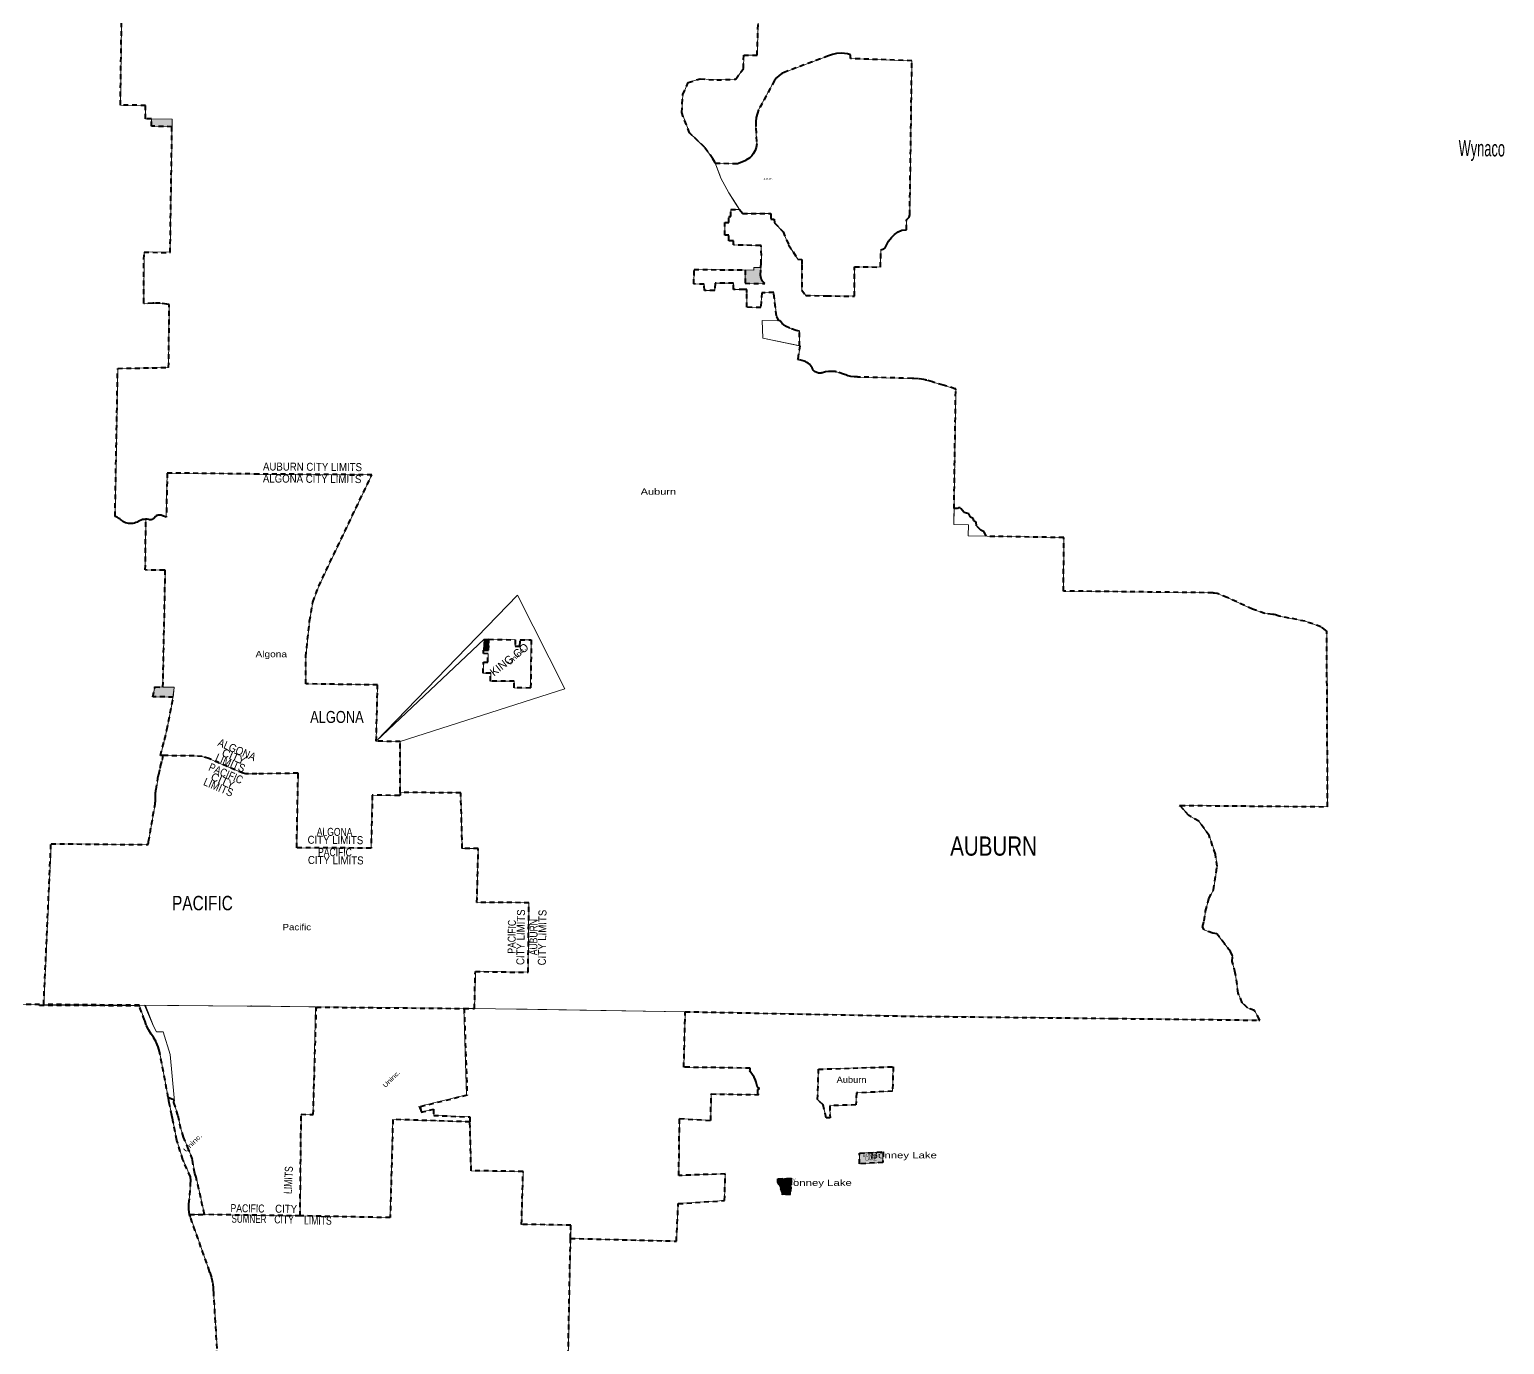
# Model space of a CAD drawing. Header units: feet. Extents: x -903180 to 1023491, y -707744 to 564635.
# Drawn here: x -317535 to -280666, y -95259 to -62382 of the extents above; entities that cross this region are included whole.
import ezdxf

# ---------------------------------------------------------------- set-up
doc = ezdxf.new("R2010")
doc.units = ezdxf.units.FT
doc.header["$LTSCALE"] = 80
doc.linetypes.add('SHORT_DASHED', pattern=[2.7, 1.5, -1.2])
for name, color, linetype, lineweight in [('13', 7, 'SHORT_DASHED', 40), ('58', 7, 'Continuous', 13), ('62', 7, 'Continuous', 13)]:
    doc.layers.add(name, color=color, linetype=linetype, lineweight=lineweight)
for name, color, linetype in [('14', 7, 'Continuous'), ('15', 7, 'Continuous'), ('16', 7, 'Continuous'), ('36', 7, 'Continuous')]:
    doc.layers.add(name, color=color, linetype=linetype)

msp = doc.modelspace()

# ---------------------------------------------------------------- hatches: boundary and pattern name
at = {"layer": '58'}
for points in [[(-314486.13, -64799.16), (-314483.6, -64615.85), (-313971.04, -64623.51), (-313972.94, -64811.82)], [(-299275.87, -68331.28), (-299253.64, -68331.04), (-299259.36, -68522.4), (-299244.29, -68608.14), (-299213.2, -68674.09), (-299154.84, -68731.14), (-299648.8, -68727.92), (-299649.67, -68393.74), (-299426.91, -68396.94), (-299428.05, -68332.94)], [(-306058.02, -77902.18), (-306186.66, -77901.17), (-306170.95, -77624.43), (-306054.19, -77626.71)], [(-313919.32, -78829.59), (-313940.11, -79072.47), (-314451.6, -79067.44), (-314398.26, -78819.33), (-314198.28, -78822.03)], [(-296787.21, -90741.57), (-296784.69, -90477.95), (-296199.34, -90443.33), (-296201.86, -90706.95)], [(-298713.11, -91518.38), (-298711.01, -91467.83), (-298829.61, -91191.37), (-298826.62, -91119.58), (-298495.5, -91099.27), (-298512.42, -91506.07)]]:
    msp.add_hatch(color=256, dxfattribs=at).paths.add_polyline_path(points)

# ---------------------------------------------------------------- linework, layer by layer
at = {"layer": '13'}
for p, q in [((-297400.19, -70934.56), (-297413.88, -70932.66)), ((-306524.55, -89570.88), (-306524.83, -89694.92)), ((-313533.53, -92012.58), (-313161.3, -92011.75)), ((-310771.59, -92042.59), (-313161.3, -92011.75))]:
    msp.add_line(p, q, dxfattribs=at)
for points in [[(-299679.3, -63023.91), (-299347.18, -63025.46), (-299296.66, -61523.46), (-298182.19, -61531.19), (-298103.99, -60347.77), (-298322.06, -60063.16), (-298460.79, -59939.77), (-298656.24, -60045.41), (-298766.21, -59881.52), (-298671.65, -59807.64), (-298134.07, -59215.83), (-298112.86, -57617.09), (-299007.57, -57605.22), (-299006.31, -57296.78), (-299353.76, -57283.06), (-299362.9, -56588.16), (-299328.74, -54332.01)], [(-314626.64, -74627.35), (-314632.93, -74627.14), (-314671.62, -74629.93), (-314709.8, -74636.76), (-314747.06, -74647.53), (-314782.99, -74662.15), (-314817.19, -74680.44), (-314842.88, -74695.29), (-314876.71, -74710.82), (-314911.97, -74722.72), (-314948.28, -74730.87), (-314985.25, -74735.18), (-315022.47, -74735.6), (-315059.52, -74732.13), (-315096.01, -74724.8), (-315131.54, -74713.7), (-315165.71, -74698.95), (-315198.15, -74680.71), (-315228.5, -74659.18), (-315236.44, -74652.19), (-315256.17, -74634.83), (-315276.44, -74616.25), (-315291.07, -74604.18), (-315315.24, -74588.18), (-315340.96, -74574.79), (-315367.93, -74564.16), (-315395.87, -74556.41), (-315329.86, -70854.32), (-314057.06, -70833.24), (-314040.17, -69276.11), (-314039.96, -69257.26), (-314059.95, -69253.56), (-314103.54, -69245.51), (-314268.86, -69227.42), (-314415.18, -69226.8), (-314436.32, -69226.7), (-314455.18, -69227.08), (-314660.58, -69231.16), (-314678.84, -69231.53), (-314678.74, -69211.56), (-314672.01, -67948.94), (-314019.37, -67958.9), (-313972.94, -64811.82), (-314486.13, -64799.16), (-314483.6, -64615.85), (-314639.41, -64613.29), (-314634.35, -64281.48), (-315264.3, -64270.09), (-315223.42, -61559.16)], [(-298924.9, -67125.57), (-298913.91, -67216.44), (-298698.26, -67439.59), (-298561.05, -67761.91), (-298330.95, -68125.96), (-298225.72, -68129), (-298227.77, -68269.04), (-298232.78, -68898.37), (-298129.52, -69030.72), (-297610.45, -69043.7), (-296917.14, -69046.16), (-296911.01, -68317.27), (-296260.8, -68320.85), (-296256.47, -67890.86), (-296206.74, -67872.51), (-296145.06, -67836.72), (-296116.68, -67777.73), (-296063.04, -67674.64), (-295991.86, -67585.97), (-295912.51, -67506.04), (-295822.04, -67439.52), (-295729.21, -67399.53), (-295613.62, -67389.6), (-295609.66, -67138.73), (-295576.76, -67109.82), (-295550.29, -67070.48), (-295532.15, -67012.73), (-295478.01, -63161.19), (-297012.19, -63109.02), (-297009.68, -63012.19), (-297085.96, -62991.48), (-297159.11, -62980.58), (-297249.72, -62974.33), (-297362.13, -62983.7), (-297467.12, -63007.21), (-297561.69, -63041.47), (-298650.8, -63447.93), (-298729.02, -63483.22), (-298793.43, -63529.67), (-298860.89, -63589.5), (-298916.04, -63659.59), (-299311.14, -64394.4), (-299340.3, -64471.19), (-299367.34, -64580.98), (-299381.53, -64686.73), (-299381.53, -64850.79), (-299357.06, -65238.18), (-299373.29, -65333.56), (-299396.98, -65409.75), (-299443.26, -65489.27), (-299482.35, -65540.66), (-299530.27, -65587.43), (-299633.24, -65652.89), (-299729.8, -65699.34), (-299840.62, -65741.67), (-300394.25, -65729.01), (-300403.54, -65697.05), (-300455.42, -65616.56), (-300661.71, -65326.81), (-301038.63, -64965.47), (-301233.16, -64460.72), (-301200.82, -64008.17), (-301067.23, -63703.35), (-300772.7, -63617.24), (-300356.45, -63640.8), (-299877.44, -63622.61)], [(-299877.44, -63622.61), (-299691.89, -63354.47), (-299679.3, -63023.91)], [(-297413.88, -70932.66), (-297488.6, -70928.34), (-297563.35, -70931.86), (-297637.33, -70943.18), (-297689.72, -70956.92), (-297714.07, -70963.3), (-297729.72, -70968), (-297744.73, -70971.41), (-297766.71, -70974.02), (-297788.84, -70974.32), (-297810.88, -70972.3), (-297832.59, -70967.99), (-297853.73, -70961.44), (-297874.07, -70952.71), (-297893.39, -70941.9), (-297911.47, -70929.14), (-297928.12, -70914.55), (-297943.15, -70898.3), (-297956.4, -70880.58), (-297957.62, -70877.47), (-297973.5, -70842.83), (-297992.91, -70810.04), (-298015.64, -70779.46), (-298041.45, -70751.43), (-298070.05, -70726.25), (-298101.12, -70704.19), (-298134.32, -70685.5), (-298169.3, -70670.39), (-298307.09, -70637.16), (-298326.09, -70632.58), (-298322.91, -70612.34), (-298272.54, -70291.93), (-298285.1, -70291.8), (-298285.13, -69927.45), (-298373.82, -69907.58), (-298531.02, -69850.99), (-298648.92, -69791.25), (-298722.8, -69736.23), (-298767.22, -69664.3), (-298801.8, -69664.86), (-298866.87, -69543.32), (-298931.05, -68959.78), (-299229, -68963.65), (-299254.73, -69334.6), (-299601.18, -69325.01), (-299600.69, -68959.66), (-299601.8, -68885.58), (-299676.79, -68885.26), (-299941.23, -68881.55), (-299941.23, -68726.11), (-300398.4, -68726.11), (-300407.54, -68911.26), (-300661.27, -68906.69), (-300670.42, -68751.25), (-300926.44, -68744.4), (-300924.15, -68380.94), (-299649.67, -68393.74), (-299648.8, -68727.92), (-299154.84, -68731.14), (-299180.51, -68708.64), (-299213.2, -68674.09), (-299244.29, -68608.14), (-299259.36, -68522.4), (-299253.64, -68331.04), (-299254.5, -68309.32), (-299249.03, -68247.93), (-299241.75, -68032.35), (-299244.9, -67805.48), (-299245.2, -67784.28), (-299265.18, -67783.82), (-299938.94, -67768.33), (-299938.94, -67663.18), (-300057.36, -67661.93), (-300056.53, -67527.89), (-300154.95, -67526.76), (-300154.03, -67206.79), (-300058, -67206.79), (-300056.01, -67058.08), (-300007.99, -67058.08), (-300003.99, -66880.69), (-299791.91, -66880.69), (-299709.95, -66980.18), (-299003.6, -66983.33), (-299005.26, -67123.1), (-298924.9, -67125.57)], [(-301179.66, -88326.09), (-301142.94, -86938.27), (-295534.08, -87050.76), (-290441.17, -87107.9), (-286803.78, -87151.09), (-286778.52, -87151.39), (-286789.9, -87131.33), (-286917.98, -86905.47), (-287088.41, -86841.61), (-287224.09, -86715.64), (-287320.47, -86473.22), (-287394.31, -85963.21), (-287470.27, -85686.73), (-287464.89, -85537.79), (-287514.25, -85434.69), (-287657.42, -85248.24), (-287857.62, -84990.56), (-287959.58, -84972.58), (-288171.9, -84891.81), (-288216.71, -84819.72), (-288174.05, -84669.32), (-288137.51, -84427.46), (-288056.04, -84106.25), (-287942.34, -83889.85), (-287847.99, -83301.39), (-287893.33, -82997.22), (-288049.8, -82531.9), (-288306.84, -82172.65), (-288558.94, -82030.63), (-288685.97, -81881.94), (-288765.06, -81802.95), (-288787.37, -81780.67), (-288765.06, -81780.87), (-285086.69, -81813.69), (-285109.6, -77440.4), (-285109.39, -77422.12), (-285131.67, -77405.3), (-285254.1, -77312.88), (-285647.64, -77177.94), (-286044.92, -77096.58), (-286299.39, -77045.89), (-286422.49, -77009.57), (-286460.37, -77009.47), (-286658.84, -76984.74), (-286967.59, -76871.33), (-287597.55, -76582.63), (-287850.03, -76480.69), (-287918.14, -76472.91), (-287938.14, -76470.62), (-287958.14, -76464.81), (-291687.78, -76421.74), (-291681.68, -75084.9), (-293621.43, -75053.23), (-293673.62, -74944.02), (-293753.08, -74895.22), (-293860.63, -74792.77), (-293873.31, -74697.46), (-293927.32, -74656.24), (-293951.1, -74605.69), (-294010.36, -74574.34), (-294058.4, -74493.24), (-294183.09, -74449.78), (-294272.81, -74340.11), (-294315.06, -74343.22), (-294336.18, -74361.25), (-294425.64, -74360), (-294382.29, -71389.71), (-294381.97, -71367.58), (-294402, -71361.75), (-294695.82, -71276.25), (-294924.29, -71206.72), (-294944.01, -71200.71), (-294964.29, -71194.73), (-295109.31, -71151.95), (-295127.6, -71146.55), (-295149.31, -71141.32), (-295180.69, -71133.76), (-295314.66, -71111.74), (-295431.58, -71104.93), (-295449.75, -71103.87), (-295471.58, -71103.34), (-296827.74, -71070.2), (-296847.74, -71069.71), (-296867.74, -71069.06), (-296921.18, -71067.6), (-297001.3, -71057.17), (-297068.32, -71041.18), (-297081.74, -71037.98), (-297108.32, -71027.44), (-297189.37, -70995.29), (-297360.19, -70943.05), (-297377.8, -70937.66), (-297400.19, -70934.56)], [(-308268.85, -81455.14), (-308268.85, -81435.5), (-308268.8, -80186.34), (-308868.18, -80174.15), (-308832.37, -78769.09), (-310627.52, -78742.71), (-310629.33, -78063.64), (-310532.72, -77172.53), (-310449.93, -76696.06), (-310305.46, -76296.62), (-308978.57, -73515.64), (-311811.17, -73497.37), (-314093.72, -73470.15), (-314114.95, -74556.72), (-314115.37, -74578.13), (-314138.86, -74568.64), (-314189.54, -74548.18), (-314194.54, -74545.14), (-314210.38, -74536.96), (-314226.99, -74530.49), (-314244.19, -74525.79), (-314261.78, -74522.91), (-314279.57, -74521.88), (-314297.38, -74522.73), (-314315, -74525.42), (-314332.24, -74529.95), (-314348.91, -74536.25), (-314364.83, -74544.26), (-314379.83, -74553.89), (-314393.74, -74565.04), (-314406.41, -74577.58), (-314413.3, -74588.28), (-314421.45, -74598.47), (-314430.62, -74607.75), (-314440.71, -74616.02), (-314451.61, -74623.19), (-314463.2, -74629.18), (-314475.36, -74633.92), (-314487.94, -74637.37), (-314500.81, -74639.49), (-314513.84, -74640.25), (-314526.87, -74639.64), (-314539.77, -74637.67), (-314552.39, -74634.37), (-314555.74, -74633.71), (-314594.16, -74628.4), (-314626.64, -74627.35)], [(-314190.56, -80536.18), (-314263.57, -80534.74), (-314156.79, -80137.47), (-314098.75, -79894.66), (-313977.17, -79261.77), (-313940.11, -79072.47), (-314451.6, -79067.44), (-314398.26, -78819.33), (-314198.28, -78822.03), (-314141.73, -75927.59), (-314141.24, -75902.55), (-314161.34, -75902.26), (-314640.13, -75895.25), (-314626.83, -74645.17), (-314626.64, -74627.35)], [(-314789.29, -86792.86), (-314792.32, -86778.84), (-317179.9, -86758.91), (-316996.78, -82738.18), (-314591.93, -82762.35), (-314571.3, -82762.42), (-314567.65, -82742.42), (-314564.51, -82725.2), (-314560.27, -82701.95), (-314557.4, -82685.2), (-314397.12, -81749.85), (-314393.49, -81728.7), (-314391, -81709.85), (-314389.03, -81694.99), (-314384.06, -81614.45), (-314382.82, -81594.35), (-314382.94, -81574.45), (-314383.36, -81506.85), (-314383.48, -81486.35), (-314382.76, -81466.85), (-314382.72, -81465.68), (-314378.21, -81423.55), (-314375.96, -81402.46), (-314372.64, -81383.55), (-314313.98, -81048.93), (-314310.27, -81027.77), (-314306.17, -81008.93), (-314269.29, -80839.16), (-314264.5, -80817.11), (-314259.6, -80799.16), (-314213.78, -80631.23), (-314190.56, -80536.18)], [(-308268.85, -81455.14), (-308272.31, -81475.5), (-308273.38, -81511), (-308274.01, -81531.58), (-308293.99, -81531.41), (-308965.5, -81525.84), (-308997.52, -82848.18), (-310856.81, -82838.96), (-310821.38, -81045.85), (-310820.47, -80975.66), (-311848.58, -80993.13), (-312129.36, -80991.12), (-312192.64, -80976.23), (-312795.64, -80722.34), (-313050.53, -80611.11), (-313218.46, -80556.78), (-313422.33, -80542.22), (-314190.56, -80536.18)], [(-306411.73, -86861.27), (-306390.86, -85934.34), (-305073.44, -85952.72), (-305049.96, -84215.15), (-306351.27, -84204.37), (-306316.23, -82859.62), (-306716.59, -82855.05), (-306754.3, -81469.81), (-308251.7, -81456.23), (-308268.85, -81455.14)], [(-314789.29, -86792.86), (-317281.69, -86779.8), (-317281.29, -86759.22), (-321971.58, -86701.11)], [(-314066.42, -89082.16), (-314282.8, -87934.24), (-314320.26, -87814.55), (-314372.84, -87691.94), (-314437.67, -87576.01), (-314491.7, -87502.5), (-314559.7, -87389.93), (-314615.72, -87270.56), (-314657.93, -87148.92), (-314789.29, -86792.86)], [(-310771.59, -92042.59), (-310744.34, -89501.07), (-310443.16, -89512.21), (-310364, -86823.77), (-306671.37, -86858.19)], [(-306671.37, -86858.19), (-306595.96, -89026.59), (-307773.55, -89319.65), (-307742.95, -89452.17), (-307439.25, -89376.44), (-307432.29, -89530.88), (-306524.55, -89570.88)], [(-306671.37, -86858.19), (-306441.17, -86860.77), (-306411.73, -86861.27)], [(-304012.1, -92605.91), (-301364.78, -92675.51), (-301318.49, -91738.16), (-300159.04, -91661.1), (-300143.14, -90992.29), (-301304.32, -91035.92), (-301287.61, -89612.67), (-300507.67, -89655.39), (-300494.93, -88995.5), (-299313.06, -89013.58), (-299312.67, -88993.58), (-299329.67, -88993.32), (-299331.2, -88882.26), (-299291.63, -88862.65), (-299335.9, -88817.53), (-299342.95, -88798.8), (-299367.67, -88702.21), (-299384.63, -88650.39), (-299424.2, -88573.13), (-299460.41, -88514.52), (-299521.59, -88434.88), (-299530.06, -88415.64), (-299519.49, -88398.35), (-299518.76, -88350.36), (-301179.66, -88326.09)], [(-313533.53, -92012.58), (-313546.96, -91950.35), (-313554.68, -91878.94), (-313554.9, -91807.12), (-313548.08, -91740.32), (-313511.92, -91296.37), (-313507.32, -91254.34), (-313503.86, -91155.3), (-313510.03, -91067.11), (-313678.67, -90694.43), (-313690.4, -90668.51), (-313700.61, -90635.95), (-313851.24, -90155.18), (-313950.92, -89661.05), (-313955.42, -89638.71), (-313961.2, -89612.21), (-313978.76, -89531.78), (-314040.94, -89217.31), (-314066.42, -89082.16)], [(-313161.3, -92011.75), (-313369.88, -91074.48), (-313404.43, -90981.12), (-313463.18, -90633.62), (-313556.48, -90374.29), (-313684.33, -90073.47), (-313753.45, -89869.46), (-313824.62, -89527.87), (-313924.14, -89204.78), (-313919.37, -89144.11), (-313977.02, -89128.64), (-314066.42, -89082.16)], [(-306524.83, -89694.92), (-308453.11, -89632.25), (-308519.2, -92087.53), (-310771.59, -92042.59)], [(-304012.1, -92605.91), (-304004.02, -92276.4), (-305235.73, -92255.12), (-305198.05, -90935.57), (-306496.26, -90913.14), (-306524.83, -89694.92)], [(-313196.24, -97389.56), (-313157.37, -96965.65), (-313075.83, -96702.69), (-313007.42, -96450.14), (-312876.83, -95748.77), (-312847.61, -95360.35), (-312886.26, -94701.15), (-312931.72, -93926.16), (-312934.09, -93855.13), (-312949.35, -93719.9), (-312978.45, -93587.94), (-313013.27, -93483.51), (-313023.34, -93459.17), (-313032.84, -93432.35), (-313514.27, -92074.47), (-313523.94, -92047.2), (-313532.42, -92017.73), (-313533.53, -92012.58)], [(-304102.97, -97256.76), (-304012.1, -92605.91)]]:
    msp.add_lwpolyline(points, dxfattribs=at)
for points in [[(-306012.85, -78672.44), (-306005.93, -78474.51), (-306193.43, -78475.25), (-306189.71, -78199.96), (-306077.61, -78202.25), (-306073.03, -77987.19), (-306187.43, -77982.62), (-306185.88, -77900.39), (-306058.02, -77902.18), (-306055.75, -77719.49), (-306054.97, -77675.83), (-306054.19, -77626.71), (-305393.55, -77641.73), (-305394.7, -77796.17), (-305275.73, -77798.45), (-305270.01, -77641.73), (-304992.04, -77638.31), (-305008.94, -78846.02), (-305418.72, -78842.84), (-305418.72, -78673.54)], [(-297812.7, -88377.55), (-295944.85, -88315.17), (-295963.7, -88926.3), (-296866.52, -88969.81), (-296877.83, -89267.83), (-297533.75, -89290.47), (-297524.41, -89588.24), (-297625.28, -89593.27), (-297669.32, -89386.06), (-297700.12, -89271.11), (-297835.89, -89135.35)], [(-296201.86, -90706.95), (-296787.21, -90741.57), (-296784.69, -90477.95), (-296199.34, -90443.33)], [(-298826.62, -91119.58), (-298495.5, -91099.27), (-298512.42, -91506.07), (-298713.11, -91518.38), (-298711.01, -91467.83), (-298829.61, -91191.37)]]:
    msp.add_lwpolyline(points, close=True, dxfattribs=at)
at = {"layer": '58'}
for points in [[(-315223.42, -61559.16), (-315264.3, -64270.09), (-314634.35, -64281.48), (-314639.41, -64613.29)], [(-297956.4, -70880.58), (-297957.62, -70877.47), (-297973.5, -70842.83), (-297992.91, -70810.04), (-298015.64, -70779.46), (-298041.45, -70751.43), (-298070.05, -70726.25), (-298101.12, -70704.19), (-298134.32, -70685.5), (-298169.3, -70670.39), (-298307.09, -70637.16), (-298326.09, -70632.58), (-298322.91, -70612.34), (-298272.54, -70291.93), (-299207.48, -70098.58), (-299221.08, -69655.14), (-298801.8, -69664.86), (-298866.87, -69543.32), (-298931.05, -68959.78), (-299229, -68963.65), (-299254.73, -69334.6), (-299601.18, -69325.01), (-299601.8, -68885.58), (-299941.23, -68881.55), (-299941.23, -68726.11), (-300398.4, -68726.11), (-300407.54, -68911.26), (-300661.27, -68906.69), (-300670.42, -68751.25), (-300926.44, -68744.4), (-300924.15, -68380.94), (-299426.91, -68396.94), (-299428.05, -68332.94), (-299275.87, -68331.28), (-299253.64, -68331.04), (-299249.6, -68311.06), (-299249.03, -68247.93), (-299241.75, -68032.35), (-299244.9, -67805.48), (-299245.2, -67784.28), (-299265.18, -67783.82), (-299938.94, -67768.33), (-299938.94, -67663.18), (-300057.36, -67661.93), (-300056.53, -67527.89), (-300154.95, -67526.76), (-300154.03, -67206.79), (-300058, -67206.79), (-300056.01, -67058.08), (-300007.99, -67058.08), (-300003.99, -66880.69), (-299791.91, -66880.69), (-299875.17, -66749.17), (-300058.57, -66462.84), (-300254.39, -66098.97), (-300403.54, -65697.05), (-300455.42, -65616.56), (-300661.71, -65326.81), (-301038.63, -64965.47), (-301233.16, -64460.72), (-301200.82, -64008.17), (-301067.23, -63703.35), (-300772.7, -63617.24), (-300356.45, -63640.8), (-299877.44, -63622.61), (-299691.89, -63354.47), (-299679.3, -63023.91), (-299347.18, -63025.46), (-299296.66, -61523.46)], [(-314639.41, -64613.29), (-313971.04, -64623.51), (-314021.99, -67942.42), (-314672.01, -67948.94), (-314678.74, -69211.56), (-314678.84, -69231.53), (-314660.58, -69231.16), (-314455.18, -69227.08), (-314436.32, -69226.7), (-314415.18, -69226.8), (-314268.86, -69227.42), (-314103.54, -69245.51), (-314059.95, -69253.56), (-314039.96, -69257.26), (-314040.17, -69276.11), (-314057.06, -70833.24), (-315329.86, -70854.32), (-315395.87, -74556.41), (-315367.93, -74564.16), (-315340.96, -74574.79), (-315315.24, -74588.18), (-315291.07, -74604.18), (-315276.44, -74616.25), (-315256.17, -74634.83), (-315236.44, -74652.19), (-315228.5, -74659.18), (-315198.15, -74680.71), (-315165.71, -74698.95), (-315131.54, -74713.7), (-315096.01, -74724.8), (-315059.52, -74732.13), (-315022.47, -74735.6), (-314985.25, -74735.18), (-314948.28, -74730.87), (-314911.97, -74722.72), (-314876.71, -74710.82), (-314842.88, -74695.29), (-314817.19, -74680.44), (-314782.99, -74662.15), (-314747.06, -74647.53), (-314709.8, -74636.76), (-314671.62, -74629.93), (-314632.93, -74627.14), (-314626.64, -74627.35), (-314594.16, -74628.4), (-314555.74, -74633.71), (-314552.39, -74634.37), (-314539.77, -74637.67), (-314526.87, -74639.64), (-314513.84, -74640.25), (-314500.81, -74639.49), (-314487.94, -74637.37), (-314475.36, -74633.92), (-314463.2, -74629.18), (-314451.61, -74623.19), (-314440.71, -74616.02), (-314430.62, -74607.75), (-314421.45, -74598.47), (-314413.3, -74588.28), (-314406.41, -74577.58), (-314393.74, -74565.04), (-314379.83, -74553.89), (-314364.83, -74544.26), (-314348.91, -74536.25), (-314332.24, -74529.95), (-314315, -74525.42), (-314297.38, -74522.73), (-314279.57, -74521.88), (-314261.78, -74522.91), (-314244.19, -74525.79), (-314226.99, -74530.49), (-314210.38, -74536.96), (-314194.54, -74545.14), (-314189.54, -74548.18), (-314138.86, -74568.64), (-314115.37, -74578.13), (-314114.95, -74556.72), (-314093.72, -73470.15), (-311811.17, -73497.37), (-308978.57, -73515.64), (-310305.46, -76296.62), (-310449.93, -76696.06), (-310532.72, -77172.53), (-310629.33, -78063.64), (-310627.52, -78742.71), (-308832.37, -78769.09), (-308868.18, -80174.15), (-305333.86, -76521.01), (-304155.35, -78864.4), (-308268.8, -80186.34), (-308268.85, -81435.5), (-308268.85, -81455.14), (-308251.7, -81456.23), (-306754.3, -81469.81), (-306716.59, -82855.05), (-306316.23, -82859.62), (-306351.27, -84204.37), (-305049.96, -84215.15), (-305073.44, -85952.72), (-306390.86, -85934.34), (-306411.73, -86861.27)], [(-306411.73, -86861.27), (-301142.94, -86938.27), (-295534.08, -87050.76), (-290441.17, -87107.9), (-286803.78, -87151.09), (-286778.52, -87151.39), (-286789.9, -87131.33), (-286917.98, -86905.47), (-287088.41, -86841.61), (-287224.09, -86715.64), (-287320.47, -86473.22), (-287394.31, -85963.21), (-287470.27, -85686.73), (-287464.89, -85537.79), (-287514.25, -85434.69), (-287657.42, -85248.24), (-287857.62, -84990.56), (-287959.58, -84972.58), (-288171.9, -84891.81), (-288216.71, -84819.72), (-288174.05, -84669.32), (-288137.51, -84427.46), (-288056.04, -84106.25), (-287942.34, -83889.85), (-287847.99, -83301.39), (-287893.33, -82997.22), (-288049.8, -82531.9), (-288306.84, -82172.65), (-288558.94, -82030.63), (-288685.97, -81881.94), (-288765.06, -81802.95), (-288787.37, -81780.67), (-288765.06, -81780.87), (-285086.69, -81813.69), (-285109.6, -77440.4), (-285109.39, -77422.12), (-285131.67, -77405.3), (-285254.1, -77312.88), (-285647.64, -77177.94), (-286044.92, -77096.58), (-286299.39, -77045.89), (-286422.49, -77009.57), (-286460.37, -77009.47), (-286658.84, -76984.74), (-286967.59, -76871.33), (-287597.55, -76582.63), (-287850.03, -76480.69), (-287918.14, -76472.91), (-287938.14, -76470.62), (-287958.14, -76464.81), (-291687.78, -76421.74), (-291681.68, -75084.9), (-294071.54, -75044.57), (-294064.96, -74762.76), (-294431.11, -74759.66), (-294382.29, -71389.71), (-294381.97, -71367.58), (-294402, -71361.75), (-294695.82, -71276.25), (-294924.29, -71206.72), (-294944.01, -71200.71), (-294964.29, -71194.73), (-295109.31, -71151.95), (-295127.6, -71146.55), (-295149.31, -71141.32), (-295180.69, -71133.76), (-295314.66, -71111.74), (-295431.58, -71104.93), (-295449.75, -71103.87), (-295471.58, -71103.34), (-296827.74, -71070.2), (-296847.74, -71069.71), (-296867.74, -71069.06), (-296921.18, -71067.6), (-297001.3, -71057.17), (-297068.32, -71041.18), (-297081.74, -71037.98), (-297108.32, -71027.44), (-297189.37, -70995.29), (-297360.19, -70943.05), (-297377.8, -70937.66), (-297400.19, -70934.56), (-297413.88, -70932.66), (-297488.6, -70928.34), (-297563.35, -70931.86), (-297637.33, -70943.18), (-297689.72, -70956.92), (-297714.07, -70963.3), (-297729.72, -70968), (-297744.73, -70971.41), (-297766.71, -70974.02), (-297788.84, -70974.32), (-297810.88, -70972.3), (-297832.59, -70967.99), (-297853.73, -70961.44), (-297874.07, -70952.71), (-297893.39, -70941.9), (-297911.47, -70929.14), (-297928.12, -70914.55), (-297943.15, -70898.3), (-297956.4, -70880.58)], [(-322638.43, -86692.85), (-317281.29, -86759.22), (-317281.69, -86779.8), (-314789.29, -86792.86), (-314657.93, -87148.92), (-314615.72, -87270.56), (-314559.7, -87389.93), (-314491.7, -87502.5), (-314437.67, -87576.01), (-314372.84, -87691.94), (-314320.26, -87814.55), (-314282.8, -87934.24), (-314282.8, -87934.24), (-314282.8, -87934.24), (-314040.94, -89217.31), (-313950.92, -89661.05), (-313851.24, -90155.18), (-313851.24, -90155.18), (-313700.61, -90635.95), (-313510.03, -91067.11), (-313503.86, -91155.3), (-313548.08, -91740.32), (-313554.68, -91878.94), (-313532.42, -92017.73), (-313514.27, -92074.47), (-313032.84, -93432.35), (-312949.35, -93719.9), (-312931.72, -93926.16), (-312886.26, -94701.15), (-312847.61, -95360.35)], [(-312847.61, -95360.35), (-312931.72, -93926.16), (-312949.35, -93719.9), (-313032.84, -93432.35), (-313514.27, -92074.47), (-313533.53, -92012.58), (-313161.3, -92011.75), (-310771.59, -92042.59), (-308519.2, -92087.53), (-308453.11, -89632.25), (-306524.83, -89694.92), (-306496.26, -90913.14), (-305198.05, -90935.57), (-305235.73, -92255.12), (-304004.02, -92276.4), (-304102.97, -97256.76)]]:
    msp.add_lwpolyline(points, dxfattribs=at)
for points in [[(-300254.39, -66098.97), (-300278.62, -66024.9), (-300403.54, -65697.05), (-300394.25, -65729.01), (-299840.62, -65741.67), (-299729.8, -65699.34), (-299633.24, -65652.89), (-299530.27, -65587.43), (-299482.35, -65540.66), (-299443.26, -65489.27), (-299396.98, -65409.75), (-299373.29, -65333.56), (-299357.06, -65238.18), (-299381.53, -64850.79), (-299381.53, -64686.73), (-299367.34, -64580.98), (-299340.3, -64471.19), (-299311.14, -64394.4), (-298916.04, -63659.59), (-298860.89, -63589.5), (-298793.43, -63529.67), (-298729.02, -63483.22), (-298650.8, -63447.93), (-297561.69, -63041.47), (-297467.12, -63007.21), (-297362.13, -62983.7), (-297249.72, -62974.33), (-297159.11, -62980.58), (-297085.96, -62991.48), (-297009.68, -63012.19), (-297012.19, -63109.02), (-295478.01, -63161.19), (-295532.15, -67012.73), (-295550.29, -67070.48), (-295576.76, -67109.82), (-295609.66, -67138.73), (-295613.62, -67389.6), (-295729.21, -67399.53), (-295822.04, -67439.52), (-295912.51, -67506.04), (-295991.86, -67585.97), (-296063.04, -67674.64), (-296116.68, -67777.73), (-296145.06, -67836.72), (-296206.74, -67872.51), (-296256.47, -67890.86), (-296260.8, -68320.85), (-296911.01, -68317.27), (-296917.14, -69046.16), (-297610.45, -69043.7), (-298129.52, -69030.72), (-298232.78, -68898.37), (-298227.77, -68269.04), (-298225.72, -68129), (-298330.95, -68125.96), (-298561.05, -67761.91), (-298698.26, -67439.59), (-298913.91, -67216.44), (-298924.9, -67125.57), (-299005.26, -67123.1), (-299003.6, -66983.33), (-299709.95, -66980.18), (-299791.91, -66880.69), (-299889.51, -66728.61), (-300058.57, -66462.84), (-300254.39, -66098.97)], [(-314486.13, -64799.16), (-314483.6, -64615.85), (-313971.04, -64623.51), (-313972.94, -64811.82)], [(-299275.87, -68331.28), (-299253.64, -68331.04), (-299259.36, -68522.4), (-299244.29, -68608.14), (-299213.2, -68674.09), (-299154.84, -68731.14), (-299648.8, -68727.92), (-299649.67, -68393.74), (-299426.91, -68396.94), (-299428.05, -68332.94)], [(-298722.8, -69736.23), (-298648.92, -69791.25), (-298531.02, -69850.99), (-298373.82, -69907.58), (-298285.13, -69927.45), (-298285.1, -70291.8), (-299207.48, -70098.58), (-299221.08, -69655.14), (-298767.22, -69664.3)], [(-308268.85, -81455.14), (-308268.85, -81435.5), (-308268.8, -80186.34), (-308868.18, -80174.15), (-308832.37, -78769.09), (-310627.52, -78742.71), (-310629.33, -78063.64), (-310532.72, -77172.53), (-310449.93, -76696.06), (-310305.46, -76296.62), (-308978.57, -73515.64), (-311811.17, -73497.37), (-314093.72, -73470.15), (-314114.95, -74556.72), (-314115.37, -74578.13), (-314138.86, -74568.64), (-314189.54, -74548.18), (-314194.54, -74545.14), (-314210.38, -74536.96), (-314226.99, -74530.49), (-314244.19, -74525.79), (-314261.78, -74522.91), (-314279.57, -74521.88), (-314297.38, -74522.73), (-314315, -74525.42), (-314332.24, -74529.95), (-314348.91, -74536.25), (-314364.83, -74544.26), (-314379.83, -74553.89), (-314393.74, -74565.04), (-314406.41, -74577.58), (-314413.3, -74588.28), (-314421.45, -74598.47), (-314430.62, -74607.75), (-314440.71, -74616.02), (-314451.61, -74623.19), (-314463.2, -74629.18), (-314475.36, -74633.92), (-314487.94, -74637.37), (-314500.81, -74639.49), (-314513.84, -74640.25), (-314526.87, -74639.64), (-314539.77, -74637.67), (-314552.39, -74634.37), (-314555.74, -74633.71), (-314594.16, -74628.4), (-314626.64, -74627.35), (-314626.83, -74645.17), (-314640.13, -75895.25), (-314161.34, -75902.26), (-314141.24, -75902.55), (-314141.73, -75927.59), (-314198.28, -78822.03), (-313937.34, -78824.93), (-313915.72, -78825.17), (-313918.53, -78845.15), (-313977.17, -79261.77), (-314098.75, -79894.66), (-314156.79, -80137.47), (-314263.57, -80534.74), (-314190.56, -80536.18), (-313422.33, -80542.22), (-313218.46, -80556.78), (-313050.53, -80611.11), (-312795.64, -80722.34), (-312192.64, -80976.23), (-312129.36, -80991.12), (-311848.58, -80993.13), (-310820.47, -80975.66), (-310856.81, -82838.96), (-308997.52, -82848.18), (-308965.5, -81525.84), (-308293.99, -81531.41), (-308274.01, -81531.58), (-308273.38, -81511), (-308272.31, -81475.5)], [(-294071.54, -75044.57), (-294064.96, -74762.76), (-294431.11, -74759.66), (-294425.64, -74360), (-294336.18, -74361.25), (-294315.06, -74343.22), (-294272.81, -74340.11), (-294183.09, -74449.78), (-294058.4, -74493.24), (-294010.36, -74574.34), (-293951.1, -74605.69), (-293927.32, -74656.24), (-293873.31, -74697.46), (-293860.63, -74792.77), (-293753.08, -74895.22), (-293673.62, -74944.02), (-293621.43, -75053.23)], [(-308268.8, -80186.34), (-308868.18, -80174.15), (-306170.95, -77624.43), (-306186.66, -77901.17), (-306187.43, -77982.62), (-306073.03, -77987.19), (-306077.61, -78202.25), (-306189.71, -78199.96), (-306193.43, -78475.25), (-306005.93, -78474.51), (-306012.85, -78672.44), (-305418.72, -78673.54), (-305418.72, -78842.84), (-305008.94, -78846.02), (-304992.04, -77638.31), (-305270.01, -77641.73), (-305275.73, -77798.45), (-305394.7, -77796.17), (-305393.55, -77641.73), (-306170.95, -77624.43), (-308868.18, -80174.15), (-305333.86, -76521.01), (-304155.35, -78864.4)], [(-306058.02, -77902.18), (-306186.66, -77901.17), (-306170.95, -77624.43), (-306054.19, -77626.71)], [(-313919.32, -78829.59), (-313940.11, -79072.47), (-314451.6, -79067.44), (-314398.26, -78819.33), (-314198.28, -78822.03)], [(-308268.85, -81455.14), (-308272.31, -81475.5), (-308273.38, -81511), (-308274.01, -81531.58), (-308293.99, -81531.41), (-308965.5, -81525.84), (-308997.52, -82848.18), (-310856.81, -82838.96), (-310820.47, -80975.66), (-311848.58, -80993.13), (-312129.36, -80991.12), (-312192.64, -80976.23), (-312795.64, -80722.34), (-313050.53, -80611.11), (-313218.46, -80556.78), (-313422.33, -80542.22), (-314190.56, -80536.18), (-314213.78, -80631.23), (-314259.6, -80799.16), (-314264.5, -80817.11), (-314269.29, -80839.16), (-314306.17, -81008.93), (-314310.27, -81027.77), (-314313.98, -81048.93), (-314372.64, -81383.55), (-314375.96, -81402.46), (-314378.21, -81423.55), (-314382.72, -81465.68), (-314382.76, -81466.85), (-314383.48, -81486.35), (-314383.36, -81506.85), (-314382.94, -81574.45), (-314382.82, -81594.35), (-314384.06, -81614.45), (-314389.03, -81694.99), (-314391, -81709.85), (-314393.49, -81728.7), (-314397.12, -81749.85), (-314557.4, -82685.2), (-314560.27, -82701.95), (-314564.51, -82725.2), (-314567.65, -82742.42), (-314571.3, -82762.42), (-314591.93, -82762.35), (-316996.78, -82738.18), (-317179.9, -86758.91), (-312026.03, -86797.15), (-312006.03, -86792.45), (-311986.03, -86792.8), (-311986.03, -86792.8), (-310556.79, -86817.6), (-306439.78, -86861.73), (-306411.73, -86861.27), (-306390.86, -85934.34), (-305073.44, -85952.72), (-305049.96, -84215.15), (-306351.27, -84204.37), (-306316.23, -82859.62), (-306716.59, -82855.05), (-306754.3, -81469.81), (-308251.7, -81456.23)], [(-314066.42, -89082.16), (-314282.8, -87934.24), (-314320.26, -87814.55), (-314372.84, -87691.94), (-314437.67, -87576.01), (-314491.7, -87502.5), (-314559.7, -87389.93), (-314615.72, -87270.56), (-314789.29, -86792.86), (-314792.32, -86778.84), (-314635.73, -86780.1), (-314439.17, -87296.85), (-314356.34, -87442.54), (-314195.2, -87444.87), (-314016.08, -88004.88), (-313915.27, -89091.43), (-313919.37, -89144.11), (-313977.02, -89128.64)], [(-314399.14, -87367.72), (-314439.17, -87296.85), (-314660.53, -86771.38), (-310388.8, -86815.05), (-310443.16, -89512.21), (-310744.34, -89501.07), (-310771.59, -92042.59), (-313161.3, -92011.75), (-313369.88, -91074.48), (-313404.43, -90981.12), (-313463.18, -90633.62), (-313556.48, -90374.29), (-313684.33, -90073.47), (-313753.45, -89869.46), (-313753.45, -89869.46), (-313824.62, -89527.87), (-313924.14, -89204.78), (-313915.27, -89091.43), (-314016.08, -88004.88), (-314195.2, -87444.87), (-314356.34, -87442.54)], [(-299313.06, -89013.58), (-300494.93, -88995.5), (-300507.67, -89655.39), (-301287.61, -89612.67), (-301304.32, -91035.92), (-300143.14, -90992.29), (-300159.04, -91661.1), (-301318.49, -91738.16), (-301364.78, -92675.51), (-304012.1, -92605.91), (-304004.02, -92276.4), (-305235.73, -92255.12), (-305198.05, -90935.57), (-306496.26, -90913.14), (-306526.14, -89703.43), (-306524.55, -89570.88), (-307432.29, -89530.88), (-307439.25, -89376.44), (-307742.95, -89452.17), (-307804.46, -89311.96), (-306615.3, -89013.92), (-306678.69, -86860.82), (-305092.93, -86872.79), (-301142.94, -86938.27), (-301179.66, -88326.09), (-299518.76, -88350.36), (-299519.49, -88398.35), (-299530.06, -88415.64), (-299521.59, -88434.88), (-299460.41, -88514.52), (-299424.2, -88573.13), (-299384.63, -88650.39), (-299367.67, -88702.21), (-299342.95, -88798.8), (-299335.9, -88817.53), (-299291.63, -88862.65), (-299331.2, -88882.26), (-299329.67, -88993.32), (-299312.67, -88993.58)], [(-297812.7, -88377.55), (-295944.85, -88315.17), (-295963.7, -88926.3), (-296866.52, -88969.81), (-296877.83, -89267.83), (-297533.75, -89290.47), (-297524.41, -89588.24), (-297625.28, -89593.27), (-297669.32, -89386.06), (-297700.12, -89271.11), (-297835.89, -89135.35)], [(-296787.21, -90741.57), (-296784.69, -90477.95), (-296199.34, -90443.33), (-296201.86, -90706.95)], [(-298713.11, -91518.38), (-298711.01, -91467.83), (-298829.61, -91191.37), (-298826.62, -91119.58), (-298495.5, -91099.27), (-298512.42, -91506.07)]]:
    msp.add_lwpolyline(points, close=True, dxfattribs=at)

# ---------------------------------------------------------------- texts
at = {"layer": '14'}
for s, height, width, p in [('AUBURN', 39.59, 0.8, (-299183.19, -66137.41)), ('ALGONA', 300, 0.8, (-310519.19, -79719.52)), ('AUBURN', 480, 0.8, (-294521.49, -83037.11)), ('PACIFIC', 360, 0.8, (-313971.85, -84403.28)), ('BONNEY', 82.79, 0.75, (-296704.21, -90569.52)), ('LAKE', 82.79, 0.85, (-296646.18, -90653.64)), ('BONNEY', 82.79, 0.75, (-298823.21, -91198.64)), ('LAKE', 82.79, 0.85, (-298762.05, -91276.5))]:
    msp.add_text(s, height=height, dxfattribs=dict(at, width=width)).set_placement(p)
at = {"layer": '15'}
for s, height, rotation, width, p in [('AUBURN CITY LIMITS', 200, 359.63, 0.9, (-311698.78, -73407.24)), ('ALGONA CITY LIMITS', 200, 359.63, 0.9, (-311700.88, -73707.09)), ('ALGONA', 200, 336.807, 0.9, (-312850.69, -80283.54)), ('PACIFIC', 200, 336.807, 0.85, (-313077.48, -80897.65)), ('LIMITS', 200, 336.807, 0.9, (-312909.89, -80658.33)), ('LIMITS', 200, 336.807, 0.9, (-313206.27, -81265.88)), ('CITY LIMITS', 200, 359.484, 0.9, (-310583.99, -82738.78)), ('ALGONA', 200, 359.484, 0.8, (-310356.07, -82539.09)), ('PACIFIC', 200, 359.484, 0.8, (-310323.39, -83046.14)), ('CITY LIMITS', 200, 359.484, 0.9, (-310576.02, -83244.73)), ('CITY LIMITS', 200, 89.226, 0.9, (-305167.87, -85772.42)), ('CITY LIMITS', 200, 89.226, 0.9, (-304629.91, -85780.99)), ('PACIFIC', 200, 89.226, 0.8, (-305386.66, -85488.48)), ('AUBURN', 200, 89.226, 0.8, (-304842.79, -85527.83)), ('LIMITS', 201, 87.261, 0.8, (-310981.28, -91499.88)), ('PACIFIC', 201, 359.261, 0.8, (-312510.61, -91949.97)), ('CITY ', 201, 359.261, 0.9, (-311397.16, -91963.84)), ('SUMNER', 201, 359.261, 0.75, (-312487.17, -92212.64)), ('CITY', 201, 359.261, 0.8, (-311418.22, -92230.53)), ('LIMITS', 201, 359.261, 0.8, (-310674.26, -92256.04))]:
    msp.add_text(s, height=height, rotation=rotation, dxfattribs=dict(at, width=width)).set_placement(p)
for p in [(-312747.43, -80533.12), (-313021.58, -81135.58)]:
    msp.add_text('CITY', height=200, rotation=336.807, dxfattribs=at).set_placement(p)
at = {"layer": '16', "width": 0.6}
msp.add_text('Wynaco', height=400, rotation=359.37, dxfattribs=at).set_placement((-281814.31, -65544.59))
at = {"layer": '36'}
for s, width, p in [('Auburn', 1.3, (-302257.71, -74014.31)), ('Algona', 1.2, (-311886.05, -78075.87)), ('Pacific', 1.15, (-311209.94, -84901.97)), ('Auburn', 1.1, (-297360.89, -88717.83)), ('Bonney Lake', 1.35, (-296513.48, -90605.32)), ('Bonney Lake', 1.35, (-298640.71, -91294.08))]:
    msp.add_text(s, height=157.5, dxfattribs=dict(at, width=width)).set_placement(p)
for width, p in [(1.35, (-305524.8, -78284.15)), (1.25, (-308639.44, -88850.64)), (1.35, (-313622.02, -90462.08))]:
    msp.add_text('Uninc.', height=113, rotation=45, dxfattribs=dict(at, width=width)).set_placement(p)
at = {"layer": '62'}
msp.add_text('KING CO', height=200, rotation=38.078, dxfattribs=at).set_placement((-305926.46, -78560.04))

doc.saveas('drawing.dxf')
